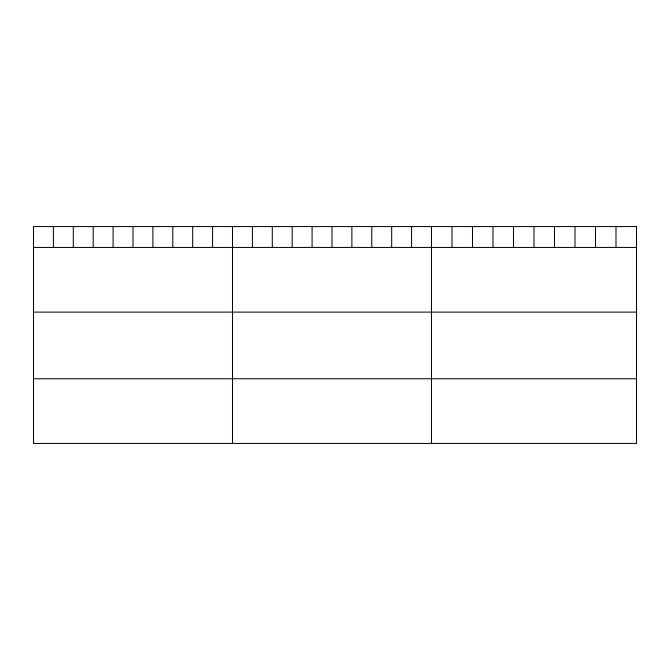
<?xml version="1.0" encoding="UTF-8"?>
<svg xmlns="http://www.w3.org/2000/svg" width="670" height="670" viewBox="0 0 670 670"><rect width="100%" height="100%" fill="white"/><g stroke="black" fill="none" stroke-linecap="round" stroke-linejoin="round"><path stroke-width="1" d="M33.5 247.431L636.5 247.431M33.5 312.111L636.5 312.111M33.5 378.751L636.5 378.751M615.998 226.569L615.998 247.431M595.496 226.569L595.496 247.431M574.994 226.569L574.994 247.431M554.492 226.569L554.492 247.431M533.99 226.569L533.99 247.431M513.488 226.569L513.488 247.431M492.986 226.569L492.986 247.431M472.484 226.569L472.484 247.431M451.982 226.569L451.982 247.431M431.48 226.569L431.48 443.431M411.581 226.569L411.581 247.431M391.682 226.569L391.682 247.431M371.783 226.569L371.783 247.431M351.884 226.569L351.884 247.431M331.985 226.569L331.985 247.431M312.086 226.569L312.086 247.431M292.187 226.569L292.187 247.431M272.288 226.569L272.288 247.431M252.389 226.569L252.389 247.431M232.49 226.569L232.49 443.431M212.591 226.569L212.591 247.431M192.692 226.569L192.692 247.431M172.793 226.569L172.793 247.431M152.894 226.569L152.894 247.431M132.995 226.569L132.995 247.431M113.096 226.569L113.096 247.431M93.197 226.569L93.197 247.431M73.298 226.569L73.298 247.431M53.399 226.569L53.399 247.431M636.5 226.569L33.5 226.569L33.5 443.431L636.5 443.431L636.5 226.569"/></g></svg>
